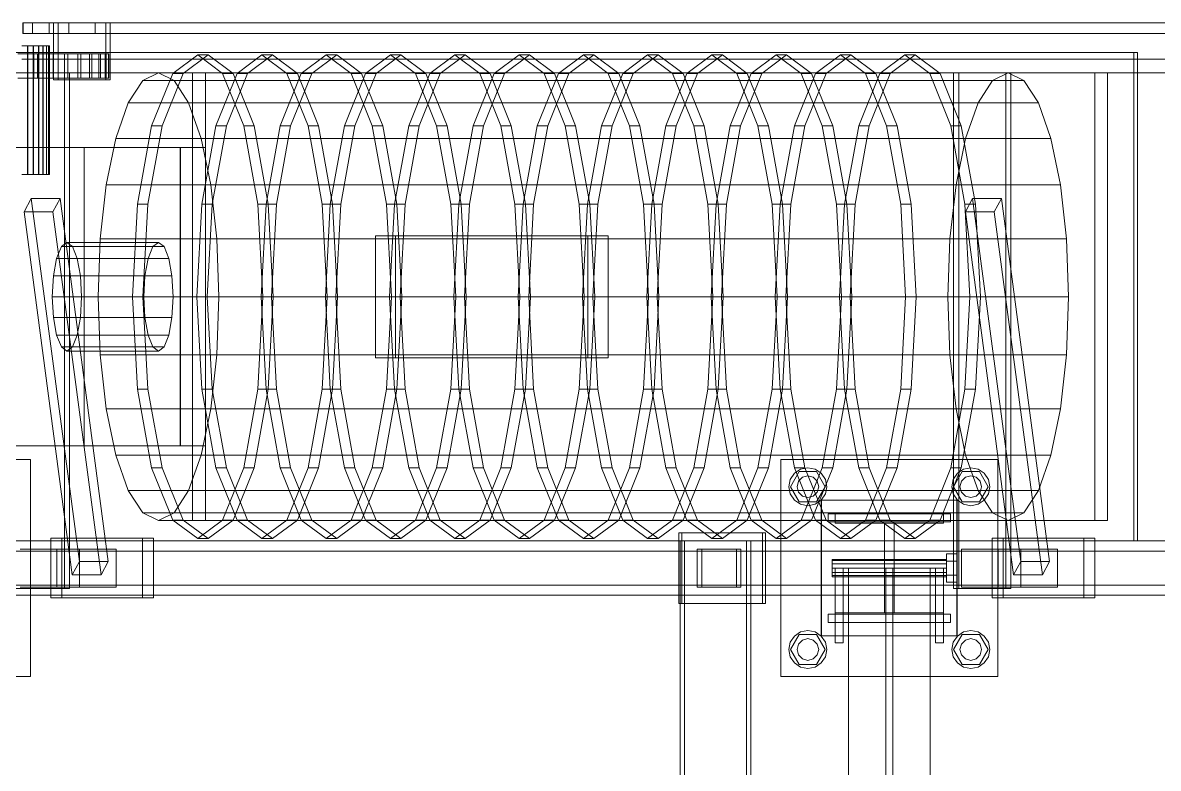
# Model space of a CAD drawing. Header units: millimetres. Extents: x -2500 to 58855, y -53268 to 6837.
# Drawn here: x 35760 to 36597, y -17718 to -17168 of the extents above; entities that cross this region are included whole.
import ezdxf

# ---------------------------------------------------------------- set-up
doc = ezdxf.new("R2010")
doc.units = ezdxf.units.MM
doc.layers.add('superior_C03', color=7, linetype='Continuous', lineweight=0)

msp = doc.modelspace()

# ---------------------------------------------------------------- linework, layer by layer
at = {"layer": 'superior_C03'}
for p, q in [((35767.669, -17168), (35760.675, -17168)), ((35760.675, -17168), (35760.675, -17176)), ((35760.675, -17168), (36913.619, -17168)), ((35780.093, -17168), (35760.832, -17168)), ((35760.832, -17168), (35760.832, -17176)), ((35794.496, -17168), (35760.832, -17168)), ((35767.669, -17176), (35767.669, -17168)), ((36920.613, -17168), (35767.669, -17168)), ((35780.093, -17176), (35780.093, -17168)), ((35780.093, -17168), (35813.757, -17168)), ((35821.772, -17168), (35783.249, -17168)), ((35783.249, -17168), (35783.249, -17210)), ((35786.481, -17168), (35783.249, -17168)), ((35786.481, -17210), (35786.481, -17168)), ((35786.481, -17168), (35825.003, -17168)), ((35794.496, -17176), (35794.496, -17168)), ((35794.496, -17168), (35813.757, -17168)), ((35813.757, -17168), (35813.757, -17176)), ((35821.772, -17210), (35821.772, -17168)), ((35821.772, -17168), (35825.003, -17168)), ((35825.003, -17168), (35825.003, -17210)), ((35760.675, -17176), (35767.669, -17176)), ((35760.675, -17176), (36913.619, -17176)), ((35760.832, -17176), (35780.093, -17176)), ((35760.832, -17176), (35794.496, -17176)), ((35767.669, -17176), (36920.613, -17176)), ((35813.757, -17176), (35780.093, -17176)), ((35813.757, -17176), (35794.496, -17176)), ((35763.998, -17185), (35759.863, -17185)), ((35760.199, -17185), (35764.346, -17185)), ((35768.145, -17185), (35763.998, -17185)), ((35763.998, -17280), (35763.998, -17185)), ((35764.346, -17185), (35768.481, -17185)), ((35764.346, -17280), (35764.346, -17185)), ((35772.021, -17185), (35768.145, -17185)), ((35768.145, -17280), (35768.145, -17185)), ((35768.481, -17185), (35772.322, -17185)), ((35768.481, -17280), (35768.481, -17185)), ((35775.362, -17185), (35772.021, -17185)), ((35772.021, -17280), (35772.021, -17185)), ((35772.322, -17185), (35775.608, -17185)), ((35772.322, -17280), (35772.322, -17185)), ((35777.94, -17185), (35775.362, -17185)), ((35775.362, -17280), (35775.362, -17185)), ((35775.608, -17185), (35778.114, -17185)), ((35775.608, -17280), (35775.608, -17185)), ((35779.581, -17185), (35777.94, -17185)), ((35777.94, -17280), (35777.94, -17185)), ((35778.114, -17185), (35779.671, -17185)), ((35778.114, -17280), (35778.114, -17185)), ((35780.171, -17185), (35779.581, -17185)), ((35779.581, -17185), (35779.581, -17280)), ((35779.671, -17185), (35780.171, -17185)), ((35779.671, -17280), (35779.671, -17185)), ((35780.171, -17280), (35780.171, -17185)), ((36578.846, -17190), (35683.206, -17190)), ((35685.899, -17190), (36581.539, -17190)), ((35756.988, -17191), (35768.747, -17191)), ((35771.356, -17191), (35759.597, -17191)), ((35759.891, -17195), (36910.118, -17195)), ((36910.526, -17195), (35760.299, -17195)), ((36916.975, -17195), (35764.086, -17195)), ((35764.094, -17195), (35764.094, -17205)), ((35764.094, -17195), (36916.983, -17195)), ((35768.747, -17191), (35780.33, -17191)), ((35768.747, -17209), (35768.747, -17191)), ((35782.839, -17191), (35771.356, -17191)), ((35771.356, -17209), (35771.356, -17191)), ((35780.33, -17191), (35791.293, -17191)), ((35780.33, -17209), (35780.33, -17191)), ((35793.605, -17191), (35782.839, -17191)), ((35782.839, -17209), (35782.839, -17191)), ((35791.293, -17191), (35801.213, -17191)), ((35791.293, -17209), (35791.293, -17191)), ((35803.24, -17191), (35793.605, -17191)), ((35793.605, -17209), (35793.605, -17191)), ((35801.213, -17191), (35809.71, -17191)), ((35801.213, -17209), (35801.213, -17191)), ((35811.373, -17191), (35803.24, -17191)), ((35803.24, -17209), (35803.24, -17191)), ((35809.71, -17191), (35816.456, -17191)), ((35809.71, -17209), (35809.71, -17191)), ((35817.692, -17191), (35811.373, -17191)), ((35811.373, -17209), (35811.373, -17191)), ((35816.456, -17191), (35821.194, -17191)), ((35816.456, -17209), (35816.456, -17191)), ((35821.955, -17191), (35817.692, -17191)), ((35817.692, -17209), (35817.692, -17191)), ((35821.194, -17191), (35823.74, -17191)), ((35821.194, -17209), (35821.194, -17191)), ((35823.997, -17191), (35821.955, -17191)), ((35821.955, -17191), (35821.955, -17209)), ((35823.74, -17191), (35823.997, -17191)), ((35823.74, -17209), (35823.74, -17191)), ((35823.997, -17209), (35823.997, -17191)), ((35871.003, -17205.365), (35889.369, -17191.8)), ((35897.073, -17191.8), (35878.708, -17205.365)), ((35889.369, -17191.8), (35907.734, -17205.365)), ((35897.073, -17191.8), (35889.369, -17191.8)), ((35915.439, -17205.365), (35897.073, -17191.8)), ((35918.354, -17205.365), (35936.719, -17191.8)), ((35944.423, -17191.8), (35926.058, -17205.365)), ((35936.719, -17191.8), (35955.084, -17205.365)), ((35944.423, -17191.8), (35936.719, -17191.8)), ((35962.789, -17205.365), (35944.423, -17191.8)), ((35965.704, -17205.365), (35984.069, -17191.8)), ((35991.773, -17191.8), (35973.408, -17205.365)), ((35984.069, -17191.8), (36002.434, -17205.365)), ((35991.773, -17191.8), (35984.069, -17191.8)), ((36010.139, -17205.365), (35991.773, -17191.8)), ((36013.054, -17205.365), (36031.419, -17191.8)), ((36039.124, -17191.8), (36020.758, -17205.365)), ((36031.419, -17191.8), (36049.785, -17205.365)), ((36039.124, -17191.8), (36031.419, -17191.8)), ((36057.489, -17205.365), (36039.124, -17191.8)), ((36060.404, -17205.365), (36078.769, -17191.8)), ((36086.474, -17191.8), (36068.108, -17205.365)), ((36078.769, -17191.8), (36097.135, -17205.365)), ((36086.474, -17191.8), (36078.769, -17191.8)), ((36104.839, -17205.365), (36086.474, -17191.8)), ((36107.754, -17205.365), (36126.12, -17191.8)), ((36133.824, -17191.8), (36115.459, -17205.365)), ((36126.12, -17191.8), (36144.485, -17205.365)), ((36133.824, -17191.8), (36126.12, -17191.8)), ((36152.189, -17205.365), (36133.824, -17191.8)), ((36155.104, -17205.365), (36173.47, -17191.8)), ((36181.174, -17191.8), (36162.809, -17205.365)), ((36173.47, -17191.8), (36191.835, -17205.365)), ((36181.174, -17191.8), (36173.47, -17191.8)), ((36199.539, -17205.365), (36181.174, -17191.8)), ((36202.454, -17205.365), (36220.82, -17191.8)), ((36228.524, -17191.8), (36210.159, -17205.365)), ((36220.82, -17191.8), (36239.185, -17205.365)), ((36228.524, -17191.8), (36220.82, -17191.8)), ((36246.89, -17205.365), (36228.524, -17191.8)), ((36249.805, -17205.365), (36268.17, -17191.8)), ((36275.874, -17191.8), (36257.509, -17205.365)), ((36268.17, -17191.8), (36286.535, -17205.365)), ((36275.874, -17191.8), (36268.17, -17191.8)), ((36294.24, -17205.365), (36275.874, -17191.8)), ((36297.155, -17205.365), (36315.52, -17191.8)), ((36323.225, -17191.8), (36304.859, -17205.365)), ((36315.52, -17191.8), (36333.885, -17205.365)), ((36323.225, -17191.8), (36315.52, -17191.8)), ((36341.59, -17205.365), (36323.225, -17191.8)), ((36344.505, -17205.365), (36362.87, -17191.8)), ((36370.575, -17191.8), (36352.209, -17205.365)), ((36362.87, -17191.8), (36381.236, -17205.365)), ((36370.575, -17191.8), (36362.87, -17191.8)), ((36388.94, -17205.365), (36370.575, -17191.8)), ((36391.855, -17205.365), (36410.22, -17191.8)), ((36417.925, -17191.8), (36399.56, -17205.365)), ((36410.22, -17191.8), (36428.586, -17205.365)), ((36417.925, -17191.8), (36410.22, -17191.8)), ((36436.29, -17205.365), (36417.925, -17191.8)), ((36578.846, -17550), (36578.846, -17190)), ((36578.846, -17190), (36581.539, -17190)), ((36581.539, -17190), (36581.539, -17550)), ((35791.296, -17205), (35752.774, -17205)), ((35756.545, -17205), (35795.067, -17205)), ((35759.891, -17205), (36910.118, -17205)), ((35760.299, -17205), (36910.526, -17205)), ((35764.086, -17205), (36916.975, -17205)), ((35764.094, -17205), (36916.983, -17205)), ((35791.296, -17585), (35791.296, -17205)), ((35791.296, -17205), (35795.067, -17205)), ((35795.067, -17205), (35795.067, -17585)), ((35848.976, -17210.622), (35860.477, -17205)), ((35855.434, -17243.994), (35871.003, -17205.365)), ((35860.477, -17205), (35871.978, -17210.622)), ((36486.462, -17205), (35860.477, -17205)), ((35878.708, -17205.365), (35863.139, -17243.994)), ((35871.003, -17205.365), (35878.708, -17205.365)), ((36550.159, -17205), (35885.652, -17205)), ((35885.652, -17205), (35885.652, -17535)), ((35895.078, -17205), (35885.652, -17205)), ((35895.078, -17535), (35895.078, -17205)), ((35895.078, -17205), (36559.585, -17205)), ((35902.784, -17243.994), (35918.354, -17205.365)), ((35907.734, -17205.365), (35923.303, -17243.994)), ((35907.734, -17205.365), (35915.439, -17205.365)), ((35926.058, -17205.365), (35910.489, -17243.994)), ((35931.008, -17243.994), (35915.439, -17205.365)), ((35918.354, -17205.365), (35926.058, -17205.365)), ((35950.134, -17243.994), (35965.704, -17205.365)), ((35955.084, -17205.365), (35970.654, -17243.994)), ((35955.084, -17205.365), (35962.789, -17205.365)), ((35973.408, -17205.365), (35957.839, -17243.994)), ((35978.358, -17243.994), (35962.789, -17205.365)), ((35965.704, -17205.365), (35973.408, -17205.365)), ((35997.485, -17243.994), (36013.054, -17205.365)), ((36002.434, -17205.365), (36018.004, -17243.994)), ((36002.434, -17205.365), (36010.139, -17205.365)), ((36020.758, -17205.365), (36005.189, -17243.994)), ((36025.708, -17243.994), (36010.139, -17205.365)), ((36013.054, -17205.365), (36020.758, -17205.365)), ((36044.835, -17243.994), (36060.404, -17205.365)), ((36049.785, -17205.365), (36065.354, -17243.994)), ((36049.785, -17205.365), (36057.489, -17205.365)), ((36068.108, -17205.365), (36052.539, -17243.994)), ((36073.058, -17243.994), (36057.489, -17205.365)), ((36060.404, -17205.365), (36068.108, -17205.365)), ((36092.185, -17243.994), (36107.754, -17205.365)), ((36097.135, -17205.365), (36112.704, -17243.994)), ((36097.135, -17205.365), (36104.839, -17205.365)), ((36115.459, -17205.365), (36099.889, -17243.994)), ((36120.408, -17243.994), (36104.839, -17205.365)), ((36107.754, -17205.365), (36115.459, -17205.365)), ((36139.535, -17243.994), (36155.104, -17205.365)), ((36144.485, -17205.365), (36160.054, -17243.994)), ((36144.485, -17205.365), (36152.189, -17205.365)), ((36162.809, -17205.365), (36147.239, -17243.994)), ((36167.759, -17243.994), (36152.189, -17205.365)), ((36155.104, -17205.365), (36162.809, -17205.365)), ((36186.885, -17243.994), (36202.454, -17205.365)), ((36191.835, -17205.365), (36207.404, -17243.994)), ((36191.835, -17205.365), (36199.539, -17205.365)), ((36210.159, -17205.365), (36194.59, -17243.994)), ((36215.109, -17243.994), (36199.539, -17205.365)), ((36202.454, -17205.365), (36210.159, -17205.365)), ((36234.235, -17243.994), (36249.805, -17205.365)), ((36239.185, -17205.365), (36254.754, -17243.994)), ((36239.185, -17205.365), (36246.89, -17205.365)), ((36257.509, -17205.365), (36241.94, -17243.994)), ((36262.459, -17243.994), (36246.89, -17205.365)), ((36249.805, -17205.365), (36257.509, -17205.365)), ((36281.585, -17243.994), (36297.155, -17205.365)), ((36286.535, -17205.365), (36302.105, -17243.994)), ((36286.535, -17205.365), (36294.24, -17205.365)), ((36304.859, -17205.365), (36289.29, -17243.994)), ((36309.809, -17243.994), (36294.24, -17205.365)), ((36297.155, -17205.365), (36304.859, -17205.365)), ((36328.936, -17243.994), (36344.505, -17205.365)), ((36333.885, -17205.365), (36349.455, -17243.994)), ((36333.885, -17205.365), (36341.59, -17205.365)), ((36352.209, -17205.365), (36336.64, -17243.994)), ((36357.159, -17243.994), (36341.59, -17205.365)), ((36344.505, -17205.365), (36352.209, -17205.365)), ((36376.286, -17243.994), (36391.855, -17205.365)), ((36381.236, -17205.365), (36396.805, -17243.994)), ((36381.236, -17205.365), (36388.94, -17205.365)), ((36399.56, -17205.365), (36383.99, -17243.994)), ((36404.509, -17243.994), (36388.94, -17205.365)), ((36391.855, -17205.365), (36399.56, -17205.365)), ((36428.586, -17205.365), (36444.155, -17243.994)), ((36428.586, -17205.365), (36436.29, -17205.365)), ((36451.859, -17243.994), (36436.29, -17205.365)), ((36484.695, -17205), (36446.173, -17205)), ((36446.173, -17205), (36446.173, -17585)), ((36449.943, -17205), (36446.173, -17205)), ((36449.943, -17585), (36449.943, -17205)), ((36449.943, -17205), (36488.466, -17205)), ((36486.462, -17205), (36474.961, -17210.622)), ((36484.695, -17585), (36484.695, -17205)), ((36484.695, -17205), (36488.466, -17205)), ((36497.963, -17210.622), (36486.462, -17205)), ((36488.466, -17205), (36488.466, -17585)), ((36550.159, -17535), (36550.159, -17205)), ((36550.159, -17205), (36559.585, -17205)), ((36559.585, -17205), (36559.585, -17535)), ((35768.747, -17209), (35756.988, -17209)), ((35759.597, -17209), (35771.356, -17209)), ((35780.33, -17209), (35768.747, -17209)), ((35771.356, -17209), (35782.839, -17209)), ((35791.293, -17209), (35780.33, -17209)), ((35782.839, -17209), (35793.605, -17209)), ((35783.249, -17210), (35821.772, -17210)), ((35783.249, -17210), (35786.481, -17210)), ((35825.003, -17210), (35786.481, -17210)), ((35801.213, -17209), (35791.293, -17209)), ((35793.605, -17209), (35803.24, -17209)), ((35809.71, -17209), (35801.213, -17209)), ((35803.24, -17209), (35811.373, -17209)), ((35816.456, -17209), (35809.71, -17209)), ((35811.373, -17209), (35817.692, -17209)), ((35821.194, -17209), (35816.456, -17209)), ((35817.692, -17209), (35821.955, -17209)), ((35823.74, -17209), (35821.194, -17209)), ((35825.003, -17210), (35821.772, -17210)), ((35821.955, -17209), (35823.997, -17209)), ((35823.997, -17209), (35823.74, -17209)), ((35838.259, -17227.106), (35848.976, -17210.622)), ((35848.976, -17210.622), (36474.961, -17210.622)), ((35871.978, -17210.622), (35882.695, -17227.106)), ((35871.978, -17210.622), (36497.963, -17210.622)), ((36474.961, -17210.622), (36464.244, -17227.106)), ((36508.68, -17227.106), (36497.963, -17210.622)), ((35829.056, -17253.327), (35838.259, -17227.106)), ((35838.259, -17227.106), (36464.244, -17227.106)), ((35882.695, -17227.106), (35891.898, -17253.327)), ((35882.695, -17227.106), (36508.68, -17227.106)), ((36464.244, -17227.106), (36455.041, -17253.327)), ((36517.883, -17253.327), (36508.68, -17227.106)), ((35845.031, -17301.806), (35855.434, -17243.994)), ((35863.139, -17243.994), (35852.735, -17301.806)), ((35855.434, -17243.994), (35863.139, -17243.994)), ((35892.381, -17301.806), (35902.784, -17243.994)), ((35910.489, -17243.994), (35900.086, -17301.806)), ((35902.784, -17243.994), (35910.489, -17243.994)), ((35923.303, -17243.994), (35933.707, -17301.806)), ((35923.303, -17243.994), (35931.008, -17243.994)), ((35941.411, -17301.806), (35931.008, -17243.994)), ((35939.731, -17301.806), (35950.134, -17243.994)), ((35957.839, -17243.994), (35947.436, -17301.806)), ((35950.134, -17243.994), (35957.839, -17243.994)), ((35970.654, -17243.994), (35981.057, -17301.806)), ((35970.654, -17243.994), (35978.358, -17243.994)), ((35988.761, -17301.806), (35978.358, -17243.994)), ((35987.081, -17301.806), (35997.485, -17243.994)), ((36005.189, -17243.994), (35994.786, -17301.806)), ((35997.485, -17243.994), (36005.189, -17243.994)), ((36018.004, -17243.994), (36028.407, -17301.806)), ((36018.004, -17243.994), (36025.708, -17243.994)), ((36036.111, -17301.806), (36025.708, -17243.994)), ((36034.432, -17301.806), (36044.835, -17243.994)), ((36052.539, -17243.994), (36042.136, -17301.806)), ((36044.835, -17243.994), (36052.539, -17243.994)), ((36065.354, -17243.994), (36075.757, -17301.806)), ((36065.354, -17243.994), (36073.058, -17243.994)), ((36083.461, -17301.806), (36073.058, -17243.994)), ((36081.782, -17301.806), (36092.185, -17243.994)), ((36099.889, -17243.994), (36089.486, -17301.806)), ((36092.185, -17243.994), (36099.889, -17243.994)), ((36112.704, -17243.994), (36123.107, -17301.806)), ((36112.704, -17243.994), (36120.408, -17243.994)), ((36130.812, -17301.806), (36120.408, -17243.994)), ((36129.132, -17301.806), (36139.535, -17243.994)), ((36147.239, -17243.994), (36136.836, -17301.806)), ((36139.535, -17243.994), (36147.239, -17243.994)), ((36160.054, -17243.994), (36170.457, -17301.806)), ((36160.054, -17243.994), (36167.759, -17243.994)), ((36178.162, -17301.806), (36167.759, -17243.994)), ((36176.482, -17301.806), (36186.885, -17243.994)), ((36194.59, -17243.994), (36184.186, -17301.806)), ((36186.885, -17243.994), (36194.59, -17243.994)), ((36207.404, -17243.994), (36217.807, -17301.806)), ((36207.404, -17243.994), (36215.109, -17243.994)), ((36225.512, -17301.806), (36215.109, -17243.994)), ((36223.832, -17301.806), (36234.235, -17243.994)), ((36241.94, -17243.994), (36231.537, -17301.806)), ((36234.235, -17243.994), (36241.94, -17243.994)), ((36254.754, -17243.994), (36265.158, -17301.806)), ((36254.754, -17243.994), (36262.459, -17243.994)), ((36272.862, -17301.806), (36262.459, -17243.994)), ((36271.182, -17301.806), (36281.585, -17243.994)), ((36289.29, -17243.994), (36278.887, -17301.806)), ((36281.585, -17243.994), (36289.29, -17243.994)), ((36302.105, -17243.994), (36312.508, -17301.806)), ((36302.105, -17243.994), (36309.809, -17243.994)), ((36320.212, -17301.806), (36309.809, -17243.994)), ((36318.532, -17301.806), (36328.936, -17243.994)), ((36336.64, -17243.994), (36326.237, -17301.806)), ((36328.936, -17243.994), (36336.64, -17243.994)), ((36349.455, -17243.994), (36359.858, -17301.806)), ((36349.455, -17243.994), (36357.159, -17243.994)), ((36367.562, -17301.806), (36357.159, -17243.994)), ((36365.883, -17301.806), (36376.286, -17243.994)), ((36383.99, -17243.994), (36373.587, -17301.806)), ((36376.286, -17243.994), (36383.99, -17243.994)), ((36396.805, -17243.994), (36407.208, -17301.806)), ((36396.805, -17243.994), (36404.509, -17243.994)), ((36414.912, -17301.806), (36404.509, -17243.994)), ((36444.155, -17243.994), (36454.558, -17301.806)), ((36444.155, -17243.994), (36451.859, -17243.994)), ((36462.263, -17301.806), (36451.859, -17243.994)), ((35821.994, -17287.5), (35829.056, -17253.327)), ((35829.056, -17253.327), (36455.041, -17253.327)), ((35891.898, -17253.327), (35898.96, -17287.5)), ((35891.898, -17253.327), (36517.883, -17253.327)), ((36455.041, -17253.327), (36447.979, -17287.5)), ((36524.945, -17287.5), (36517.883, -17253.327)), ((35805.667, -17260), (35613.057, -17260)), ((35876.496, -17260), (35683.885, -17260)), ((35684.154, -17260), (35876.765, -17260)), ((35702.467, -17260), (35895.078, -17260)), ((35805.667, -17480), (35805.667, -17260)), ((35805.667, -17260), (35876.765, -17260)), ((35876.496, -17480), (35876.496, -17260)), ((35876.496, -17260), (35895.078, -17260)), ((35876.765, -17260), (35876.765, -17480)), ((35895.078, -17260), (35895.078, -17480)), ((35759.863, -17280), (35763.998, -17280)), ((35764.346, -17280), (35760.199, -17280)), ((35763.998, -17280), (35768.145, -17280)), ((35768.481, -17280), (35764.346, -17280)), ((35768.145, -17280), (35772.021, -17280)), ((35772.322, -17280), (35768.481, -17280)), ((35772.021, -17280), (35775.362, -17280)), ((35775.608, -17280), (35772.322, -17280)), ((35775.362, -17280), (35777.94, -17280)), ((35778.114, -17280), (35775.608, -17280)), ((35777.94, -17280), (35779.581, -17280)), ((35779.671, -17280), (35778.114, -17280)), ((35779.581, -17280), (35780.171, -17280)), ((35780.171, -17280), (35779.671, -17280)), ((35817.555, -17327.295), (35821.994, -17287.5)), ((35821.994, -17287.5), (36447.979, -17287.5)), ((35898.96, -17287.5), (35903.399, -17327.295)), ((35898.96, -17287.5), (36524.945, -17287.5)), ((36447.979, -17287.5), (36443.54, -17327.295)), ((36529.384, -17327.295), (36524.945, -17287.5)), ((35766.791, -17297.632), (35761.478, -17307.368)), ((35787.979, -17297.632), (35766.791, -17297.632)), ((35802.34, -17565.132), (35766.791, -17297.632)), ((35782.665, -17307.368), (35787.979, -17297.632)), ((35823.527, -17565.132), (35787.979, -17297.632)), ((36460.19, -17297.632), (36454.877, -17307.368)), ((36481.377, -17297.632), (36460.19, -17297.632)), ((36495.739, -17565.132), (36460.19, -17297.632)), ((36476.064, -17307.368), (36481.377, -17297.632)), ((36516.926, -17565.132), (36481.377, -17297.632)), ((35841.378, -17370), (35845.031, -17301.806)), ((35845.031, -17301.806), (35852.735, -17301.806)), ((35852.735, -17301.806), (35849.082, -17370)), ((35888.728, -17370), (35892.381, -17301.806)), ((35892.381, -17301.806), (35900.086, -17301.806)), ((35900.086, -17301.806), (35896.432, -17370)), ((35933.707, -17301.806), (35937.36, -17370)), ((35933.707, -17301.806), (35941.411, -17301.806)), ((35936.078, -17370), (35939.731, -17301.806)), ((35939.731, -17301.806), (35947.436, -17301.806)), ((35945.064, -17370), (35941.411, -17301.806)), ((35947.436, -17301.806), (35943.783, -17370)), ((35981.057, -17301.806), (35984.71, -17370)), ((35981.057, -17301.806), (35988.761, -17301.806)), ((35983.428, -17370), (35987.081, -17301.806)), ((35987.081, -17301.806), (35994.786, -17301.806)), ((35992.414, -17370), (35988.761, -17301.806)), ((35994.786, -17301.806), (35991.133, -17370)), ((36028.407, -17301.806), (36032.06, -17370)), ((36028.407, -17301.806), (36036.111, -17301.806)), ((36030.779, -17370), (36034.432, -17301.806)), ((36034.432, -17301.806), (36042.136, -17301.806)), ((36039.764, -17370), (36036.111, -17301.806)), ((36042.136, -17301.806), (36038.483, -17370)), ((36075.757, -17301.806), (36079.41, -17370)), ((36075.757, -17301.806), (36083.461, -17301.806)), ((36078.129, -17370), (36081.782, -17301.806)), ((36081.782, -17301.806), (36089.486, -17301.806)), ((36087.114, -17370), (36083.461, -17301.806)), ((36089.486, -17301.806), (36085.833, -17370)), ((36123.107, -17301.806), (36126.76, -17370)), ((36123.107, -17301.806), (36130.812, -17301.806)), ((36125.479, -17370), (36129.132, -17301.806)), ((36129.132, -17301.806), (36136.836, -17301.806)), ((36134.465, -17370), (36130.812, -17301.806)), ((36136.836, -17301.806), (36133.183, -17370)), ((36170.457, -17301.806), (36174.11, -17370)), ((36170.457, -17301.806), (36178.162, -17301.806)), ((36172.829, -17370), (36176.482, -17301.806)), ((36176.482, -17301.806), (36184.186, -17301.806)), ((36181.815, -17370), (36178.162, -17301.806)), ((36184.186, -17301.806), (36180.533, -17370)), ((36217.807, -17301.806), (36221.461, -17370)), ((36217.807, -17301.806), (36225.512, -17301.806)), ((36220.179, -17370), (36223.832, -17301.806)), ((36223.832, -17301.806), (36231.537, -17301.806)), ((36229.165, -17370), (36225.512, -17301.806)), ((36231.537, -17301.806), (36227.884, -17370)), ((36265.158, -17301.806), (36268.811, -17370)), ((36265.158, -17301.806), (36272.862, -17301.806)), ((36267.529, -17370), (36271.182, -17301.806)), ((36271.182, -17301.806), (36278.887, -17301.806)), ((36276.515, -17370), (36272.862, -17301.806)), ((36278.887, -17301.806), (36275.234, -17370)), ((36312.508, -17301.806), (36316.161, -17370)), ((36312.508, -17301.806), (36320.212, -17301.806)), ((36314.879, -17370), (36318.532, -17301.806)), ((36318.532, -17301.806), (36326.237, -17301.806)), ((36323.865, -17370), (36320.212, -17301.806)), ((36326.237, -17301.806), (36322.584, -17370)), ((36359.858, -17301.806), (36363.511, -17370)), ((36359.858, -17301.806), (36367.562, -17301.806)), ((36362.23, -17370), (36365.883, -17301.806)), ((36365.883, -17301.806), (36373.587, -17301.806)), ((36371.215, -17370), (36367.562, -17301.806)), ((36373.587, -17301.806), (36369.934, -17370)), ((36407.208, -17301.806), (36410.861, -17370)), ((36407.208, -17301.806), (36414.912, -17301.806)), ((36418.566, -17370), (36414.912, -17301.806)), ((36454.558, -17301.806), (36458.211, -17370)), ((36454.558, -17301.806), (36462.263, -17301.806)), ((36465.916, -17370), (36462.263, -17301.806)), ((35761.478, -17307.368), (35782.665, -17307.368)), ((35761.478, -17307.368), (35797.027, -17574.868)), ((35818.214, -17574.868), (35782.665, -17307.368)), ((36454.877, -17307.368), (36476.064, -17307.368)), ((36454.877, -17307.368), (36490.426, -17574.868)), ((36511.613, -17574.868), (36476.064, -17307.368)), ((35788.941, -17333.045), (35793.063, -17330)), ((35793.063, -17330), (35797.186, -17333.045)), ((35860.477, -17330), (35793.063, -17330)), ((35816.041, -17370), (35817.555, -17327.295)), ((35817.555, -17327.295), (36443.54, -17327.295)), ((35860.477, -17330), (35856.355, -17333.045)), ((35864.6, -17333.045), (35860.477, -17330)), ((35903.399, -17327.295), (35904.913, -17370)), ((35903.399, -17327.295), (36529.384, -17327.295)), ((36176.82, -17325), (36020.324, -17325)), ((36020.324, -17325), (36020.324, -17415)), ((36035.136, -17325), (36020.324, -17325)), ((36035.136, -17415), (36035.136, -17325)), ((36035.136, -17325), (36191.632, -17325)), ((36176.82, -17415), (36176.82, -17325)), ((36176.82, -17325), (36191.632, -17325)), ((36191.632, -17325), (36191.632, -17415)), ((36443.54, -17327.295), (36442.026, -17370)), ((36530.898, -17370), (36529.384, -17327.295)), ((35785.446, -17341.716), (35788.941, -17333.045)), ((35788.941, -17333.045), (35856.355, -17333.045)), ((35797.186, -17333.045), (35800.681, -17341.716)), ((35797.186, -17333.045), (35864.6, -17333.045)), ((35856.355, -17333.045), (35852.86, -17341.716)), ((35868.094, -17341.716), (35864.6, -17333.045)), ((35783.111, -17354.693), (35785.446, -17341.716)), ((35785.446, -17341.716), (35852.86, -17341.716)), ((35800.681, -17341.716), (35803.016, -17354.693)), ((35800.681, -17341.716), (35868.094, -17341.716)), ((35852.86, -17341.716), (35850.525, -17354.693)), ((35870.43, -17354.693), (35868.094, -17341.716)), ((35782.291, -17370), (35783.111, -17354.693)), ((35783.111, -17354.693), (35850.525, -17354.693)), ((35803.016, -17354.693), (35803.836, -17370)), ((35803.016, -17354.693), (35870.43, -17354.693)), ((35850.525, -17354.693), (35849.705, -17370)), ((35871.25, -17370), (35870.43, -17354.693)), ((35783.111, -17385.307), (35782.291, -17370)), ((35782.291, -17370), (35849.705, -17370)), ((35803.836, -17370), (35803.016, -17385.307)), ((35803.836, -17370), (35871.25, -17370)), ((35817.555, -17412.705), (35816.041, -17370)), ((35816.041, -17370), (36442.026, -17370)), ((35845.031, -17438.194), (35841.378, -17370)), ((35841.378, -17370), (35849.082, -17370)), ((35849.082, -17370), (35852.735, -17438.194)), ((35849.705, -17370), (35850.525, -17385.307)), ((35870.43, -17385.307), (35871.25, -17370)), ((35892.381, -17438.194), (35888.728, -17370)), ((35888.728, -17370), (35896.432, -17370)), ((35896.432, -17370), (35900.086, -17438.194)), ((35904.913, -17370), (35903.399, -17412.705)), ((35904.913, -17370), (36530.898, -17370)), ((35937.36, -17370), (35933.707, -17438.194)), ((35939.731, -17438.194), (35936.078, -17370)), ((35936.078, -17370), (35943.783, -17370)), ((35937.36, -17370), (35945.064, -17370)), ((35941.411, -17438.194), (35945.064, -17370)), ((35943.783, -17370), (35947.436, -17438.194)), ((35984.71, -17370), (35981.057, -17438.194)), ((35987.081, -17438.194), (35983.428, -17370)), ((35983.428, -17370), (35991.133, -17370)), ((35984.71, -17370), (35992.414, -17370)), ((35988.761, -17438.194), (35992.414, -17370)), ((35991.133, -17370), (35994.786, -17438.194)), ((36032.06, -17370), (36028.407, -17438.194)), ((36034.432, -17438.194), (36030.779, -17370)), ((36030.779, -17370), (36038.483, -17370)), ((36032.06, -17370), (36039.764, -17370)), ((36036.111, -17438.194), (36039.764, -17370)), ((36038.483, -17370), (36042.136, -17438.194)), ((36079.41, -17370), (36075.757, -17438.194)), ((36081.782, -17438.194), (36078.129, -17370)), ((36078.129, -17370), (36085.833, -17370)), ((36079.41, -17370), (36087.114, -17370)), ((36083.461, -17438.194), (36087.114, -17370)), ((36085.833, -17370), (36089.486, -17438.194)), ((36126.76, -17370), (36123.107, -17438.194)), ((36129.132, -17438.194), (36125.479, -17370)), ((36125.479, -17370), (36133.183, -17370)), ((36126.76, -17370), (36134.465, -17370)), ((36130.812, -17438.194), (36134.465, -17370)), ((36133.183, -17370), (36136.836, -17438.194)), ((36174.11, -17370), (36170.457, -17438.194)), ((36176.482, -17438.194), (36172.829, -17370)), ((36172.829, -17370), (36180.533, -17370)), ((36174.11, -17370), (36181.815, -17370)), ((36178.162, -17438.194), (36181.815, -17370)), ((36180.533, -17370), (36184.186, -17438.194)), ((36221.461, -17370), (36217.807, -17438.194)), ((36223.832, -17438.194), (36220.179, -17370)), ((36220.179, -17370), (36227.884, -17370)), ((36221.461, -17370), (36229.165, -17370)), ((36225.512, -17438.194), (36229.165, -17370)), ((36227.884, -17370), (36231.537, -17438.194)), ((36268.811, -17370), (36265.158, -17438.194)), ((36271.182, -17438.194), (36267.529, -17370)), ((36267.529, -17370), (36275.234, -17370)), ((36268.811, -17370), (36276.515, -17370)), ((36272.862, -17438.194), (36276.515, -17370)), ((36275.234, -17370), (36278.887, -17438.194)), ((36316.161, -17370), (36312.508, -17438.194)), ((36318.532, -17438.194), (36314.879, -17370)), ((36314.879, -17370), (36322.584, -17370)), ((36316.161, -17370), (36323.865, -17370)), ((36320.212, -17438.194), (36323.865, -17370)), ((36322.584, -17370), (36326.237, -17438.194)), ((36363.511, -17370), (36359.858, -17438.194)), ((36365.883, -17438.194), (36362.23, -17370)), ((36362.23, -17370), (36369.934, -17370)), ((36363.511, -17370), (36371.215, -17370)), ((36367.562, -17438.194), (36371.215, -17370)), ((36369.934, -17370), (36373.587, -17438.194)), ((36410.861, -17370), (36407.208, -17438.194)), ((36410.861, -17370), (36418.566, -17370)), ((36414.912, -17438.194), (36418.566, -17370)), ((36442.026, -17370), (36443.54, -17412.705)), ((36458.211, -17370), (36454.558, -17438.194)), ((36458.211, -17370), (36465.916, -17370)), ((36462.263, -17438.194), (36465.916, -17370)), ((36529.384, -17412.705), (36530.898, -17370)), ((35785.446, -17398.284), (35783.111, -17385.307)), ((35783.111, -17385.307), (35850.525, -17385.307)), ((35803.016, -17385.307), (35800.681, -17398.284)), ((35803.016, -17385.307), (35870.43, -17385.307)), ((35850.525, -17385.307), (35852.86, -17398.284)), ((35868.094, -17398.284), (35870.43, -17385.307)), ((35788.941, -17406.955), (35785.446, -17398.284)), ((35785.446, -17398.284), (35852.86, -17398.284)), ((35800.681, -17398.284), (35797.186, -17406.955)), ((35800.681, -17398.284), (35868.094, -17398.284)), ((35852.86, -17398.284), (35856.355, -17406.955)), ((35864.6, -17406.955), (35868.094, -17398.284)), ((35793.063, -17410), (35788.941, -17406.955)), ((35788.941, -17406.955), (35856.355, -17406.955)), ((35797.186, -17406.955), (35793.063, -17410)), ((35797.186, -17406.955), (35864.6, -17406.955)), ((35856.355, -17406.955), (35860.477, -17410)), ((35860.477, -17410), (35864.6, -17406.955)), ((35793.063, -17410), (35860.477, -17410)), ((35821.994, -17452.5), (35817.555, -17412.705)), ((35817.555, -17412.705), (36443.54, -17412.705)), ((35903.399, -17412.705), (35898.96, -17452.5)), ((35903.399, -17412.705), (36529.384, -17412.705)), ((36020.324, -17415), (36176.82, -17415)), ((36020.324, -17415), (36035.136, -17415)), ((36191.632, -17415), (36035.136, -17415)), ((36191.632, -17415), (36176.82, -17415)), ((36443.54, -17412.705), (36447.979, -17452.5)), ((36524.945, -17452.5), (36529.384, -17412.705)), ((35855.434, -17496.006), (35845.031, -17438.194)), ((35845.031, -17438.194), (35852.735, -17438.194)), ((35852.735, -17438.194), (35863.139, -17496.006)), ((35902.784, -17496.006), (35892.381, -17438.194)), ((35892.381, -17438.194), (35900.086, -17438.194)), ((35900.086, -17438.194), (35910.489, -17496.006)), ((35933.707, -17438.194), (35923.303, -17496.006)), ((35931.008, -17496.006), (35941.411, -17438.194)), ((35933.707, -17438.194), (35941.411, -17438.194)), ((35950.134, -17496.006), (35939.731, -17438.194)), ((35939.731, -17438.194), (35947.436, -17438.194)), ((35947.436, -17438.194), (35957.839, -17496.006)), ((35981.057, -17438.194), (35970.654, -17496.006)), ((35978.358, -17496.006), (35988.761, -17438.194)), ((35981.057, -17438.194), (35988.761, -17438.194)), ((35997.485, -17496.006), (35987.081, -17438.194)), ((35987.081, -17438.194), (35994.786, -17438.194)), ((35994.786, -17438.194), (36005.189, -17496.006)), ((36028.407, -17438.194), (36018.004, -17496.006)), ((36025.708, -17496.006), (36036.111, -17438.194)), ((36028.407, -17438.194), (36036.111, -17438.194)), ((36044.835, -17496.006), (36034.432, -17438.194)), ((36034.432, -17438.194), (36042.136, -17438.194)), ((36042.136, -17438.194), (36052.539, -17496.006)), ((36075.757, -17438.194), (36065.354, -17496.006)), ((36073.058, -17496.006), (36083.461, -17438.194)), ((36075.757, -17438.194), (36083.461, -17438.194)), ((36092.185, -17496.006), (36081.782, -17438.194)), ((36081.782, -17438.194), (36089.486, -17438.194)), ((36089.486, -17438.194), (36099.889, -17496.006)), ((36123.107, -17438.194), (36112.704, -17496.006)), ((36120.408, -17496.006), (36130.812, -17438.194)), ((36123.107, -17438.194), (36130.812, -17438.194)), ((36139.535, -17496.006), (36129.132, -17438.194)), ((36129.132, -17438.194), (36136.836, -17438.194)), ((36136.836, -17438.194), (36147.239, -17496.006)), ((36170.457, -17438.194), (36160.054, -17496.006)), ((36167.759, -17496.006), (36178.162, -17438.194)), ((36170.457, -17438.194), (36178.162, -17438.194)), ((36186.885, -17496.006), (36176.482, -17438.194)), ((36176.482, -17438.194), (36184.186, -17438.194)), ((36184.186, -17438.194), (36194.59, -17496.006)), ((36217.807, -17438.194), (36207.404, -17496.006)), ((36215.109, -17496.006), (36225.512, -17438.194)), ((36217.807, -17438.194), (36225.512, -17438.194)), ((36234.235, -17496.006), (36223.832, -17438.194)), ((36223.832, -17438.194), (36231.537, -17438.194)), ((36231.537, -17438.194), (36241.94, -17496.006)), ((36265.158, -17438.194), (36254.754, -17496.006)), ((36262.459, -17496.006), (36272.862, -17438.194)), ((36265.158, -17438.194), (36272.862, -17438.194)), ((36281.585, -17496.006), (36271.182, -17438.194)), ((36271.182, -17438.194), (36278.887, -17438.194)), ((36278.887, -17438.194), (36289.29, -17496.006)), ((36312.508, -17438.194), (36302.105, -17496.006)), ((36309.809, -17496.006), (36320.212, -17438.194)), ((36312.508, -17438.194), (36320.212, -17438.194)), ((36328.936, -17496.006), (36318.532, -17438.194)), ((36318.532, -17438.194), (36326.237, -17438.194)), ((36326.237, -17438.194), (36336.64, -17496.006)), ((36359.858, -17438.194), (36349.455, -17496.006)), ((36357.159, -17496.006), (36367.562, -17438.194)), ((36359.858, -17438.194), (36367.562, -17438.194)), ((36376.286, -17496.006), (36365.883, -17438.194)), ((36365.883, -17438.194), (36373.587, -17438.194)), ((36373.587, -17438.194), (36383.99, -17496.006)), ((36407.208, -17438.194), (36396.805, -17496.006)), ((36404.509, -17496.006), (36414.912, -17438.194)), ((36407.208, -17438.194), (36414.912, -17438.194)), ((36454.558, -17438.194), (36444.155, -17496.006)), ((36451.859, -17496.006), (36462.263, -17438.194)), ((36454.558, -17438.194), (36462.263, -17438.194)), ((35829.056, -17486.673), (35821.994, -17452.5)), ((35821.994, -17452.5), (36447.979, -17452.5)), ((35898.96, -17452.5), (35891.898, -17486.673)), ((35898.96, -17452.5), (36524.945, -17452.5)), ((36447.979, -17452.5), (36455.041, -17486.673)), ((36517.883, -17486.673), (36524.945, -17452.5)), ((35613.057, -17480), (35805.667, -17480)), ((35683.885, -17480), (35876.496, -17480)), ((35876.765, -17480), (35684.154, -17480)), ((35895.078, -17480), (35702.467, -17480)), ((35876.765, -17480), (35805.667, -17480)), ((35895.078, -17480), (35876.496, -17480)), ((35606.195, -17490), (35766.195, -17490)), ((35766.195, -17490), (35766.195, -17650)), ((35838.259, -17512.894), (35829.056, -17486.673)), ((35829.056, -17486.673), (36455.041, -17486.673)), ((35891.898, -17486.673), (35882.695, -17512.894)), ((35891.898, -17486.673), (36517.883, -17486.673)), ((36318.854, -17650), (36318.854, -17490)), ((36318.854, -17490), (36478.854, -17490)), ((36455.041, -17486.673), (36464.244, -17512.894)), ((36478.854, -17490), (36478.854, -17650)), ((36508.68, -17512.894), (36517.883, -17486.673)), ((35871.003, -17534.635), (35855.434, -17496.006)), ((35855.434, -17496.006), (35863.139, -17496.006)), ((35863.139, -17496.006), (35878.708, -17534.635)), ((35918.354, -17534.635), (35902.784, -17496.006)), ((35902.784, -17496.006), (35910.489, -17496.006)), ((35923.303, -17496.006), (35907.734, -17534.635)), ((35910.489, -17496.006), (35926.058, -17534.635)), ((35915.439, -17534.635), (35931.008, -17496.006)), ((35923.303, -17496.006), (35931.008, -17496.006)), ((35965.704, -17534.635), (35950.134, -17496.006)), ((35950.134, -17496.006), (35957.839, -17496.006)), ((35970.654, -17496.006), (35955.084, -17534.635)), ((35957.839, -17496.006), (35973.408, -17534.635)), ((35962.789, -17534.635), (35978.358, -17496.006)), ((35970.654, -17496.006), (35978.358, -17496.006)), ((36013.054, -17534.635), (35997.485, -17496.006)), ((35997.485, -17496.006), (36005.189, -17496.006)), ((36018.004, -17496.006), (36002.434, -17534.635)), ((36005.189, -17496.006), (36020.758, -17534.635)), ((36010.139, -17534.635), (36025.708, -17496.006)), ((36018.004, -17496.006), (36025.708, -17496.006)), ((36060.404, -17534.635), (36044.835, -17496.006)), ((36044.835, -17496.006), (36052.539, -17496.006)), ((36065.354, -17496.006), (36049.785, -17534.635)), ((36052.539, -17496.006), (36068.108, -17534.635)), ((36057.489, -17534.635), (36073.058, -17496.006)), ((36065.354, -17496.006), (36073.058, -17496.006)), ((36107.754, -17534.635), (36092.185, -17496.006)), ((36092.185, -17496.006), (36099.889, -17496.006)), ((36112.704, -17496.006), (36097.135, -17534.635)), ((36099.889, -17496.006), (36115.459, -17534.635)), ((36104.839, -17534.635), (36120.408, -17496.006)), ((36112.704, -17496.006), (36120.408, -17496.006)), ((36155.104, -17534.635), (36139.535, -17496.006)), ((36139.535, -17496.006), (36147.239, -17496.006)), ((36160.054, -17496.006), (36144.485, -17534.635)), ((36147.239, -17496.006), (36162.809, -17534.635)), ((36152.189, -17534.635), (36167.759, -17496.006)), ((36160.054, -17496.006), (36167.759, -17496.006)), ((36202.454, -17534.635), (36186.885, -17496.006)), ((36186.885, -17496.006), (36194.59, -17496.006)), ((36207.404, -17496.006), (36191.835, -17534.635)), ((36194.59, -17496.006), (36210.159, -17534.635)), ((36199.539, -17534.635), (36215.109, -17496.006)), ((36207.404, -17496.006), (36215.109, -17496.006)), ((36249.805, -17534.635), (36234.235, -17496.006)), ((36234.235, -17496.006), (36241.94, -17496.006)), ((36254.754, -17496.006), (36239.185, -17534.635)), ((36241.94, -17496.006), (36257.509, -17534.635)), ((36246.89, -17534.635), (36262.459, -17496.006)), ((36254.754, -17496.006), (36262.459, -17496.006)), ((36297.155, -17534.635), (36281.585, -17496.006)), ((36281.585, -17496.006), (36289.29, -17496.006)), ((36302.105, -17496.006), (36286.535, -17534.635)), ((36289.29, -17496.006), (36304.859, -17534.635)), ((36294.24, -17534.635), (36309.809, -17496.006)), ((36302.105, -17496.006), (36309.809, -17496.006)), ((36326.054, -17510), (36332.454, -17498.915)), ((36344.505, -17534.635), (36328.936, -17496.006)), ((36328.936, -17496.006), (36336.64, -17496.006)), ((36328.955, -17500.101), (36333.497, -17497.066)), ((36332.454, -17498.915), (36345.254, -17498.915)), ((36333.497, -17497.066), (36338.854, -17496)), ((36349.455, -17496.006), (36333.885, -17534.635)), ((36336.64, -17496.006), (36352.209, -17534.635)), ((36338.854, -17496), (36344.212, -17497.066)), ((36341.59, -17534.635), (36357.159, -17496.006)), ((36344.212, -17497.066), (36348.754, -17500.101)), ((36345.254, -17498.915), (36351.654, -17510)), ((36349.455, -17496.006), (36357.159, -17496.006)), ((36391.855, -17534.635), (36376.286, -17496.006)), ((36376.286, -17496.006), (36383.99, -17496.006)), ((36396.805, -17496.006), (36381.236, -17534.635)), ((36383.99, -17496.006), (36399.56, -17534.635)), ((36388.94, -17534.635), (36404.509, -17496.006)), ((36396.805, -17496.006), (36404.509, -17496.006)), ((36444.155, -17496.006), (36428.586, -17534.635)), ((36436.29, -17534.635), (36451.859, -17496.006)), ((36444.155, -17496.006), (36451.859, -17496.006)), ((36446.054, -17510), (36452.454, -17498.915)), ((36448.955, -17500.101), (36453.497, -17497.066)), ((36452.454, -17498.915), (36465.254, -17498.915)), ((36453.497, -17497.066), (36458.854, -17496)), ((36458.854, -17496), (36464.212, -17497.066)), ((36464.212, -17497.066), (36468.754, -17500.101)), ((36465.254, -17498.915), (36471.654, -17510)), ((36324.854, -17510), (36325.92, -17504.642)), ((36325.92, -17504.642), (36328.955, -17500.101)), ((36330.854, -17510), (36331.926, -17506)), ((36331.926, -17506), (36334.854, -17503.072)), ((36334.854, -17503.072), (36338.854, -17502)), ((36338.854, -17502), (36342.854, -17503.072)), ((36342.854, -17503.072), (36345.783, -17506)), ((36345.783, -17506), (36346.854, -17510)), ((36348.754, -17500.101), (36351.789, -17504.642)), ((36351.789, -17504.642), (36352.854, -17510)), ((36444.854, -17510), (36445.92, -17504.642)), ((36445.92, -17504.642), (36448.955, -17500.101)), ((36450.854, -17510), (36451.926, -17506)), ((36451.926, -17506), (36454.854, -17503.072)), ((36454.854, -17503.072), (36458.854, -17502)), ((36458.854, -17502), (36462.854, -17503.072)), ((36462.854, -17503.072), (36465.783, -17506)), ((36465.783, -17506), (36466.854, -17510)), ((36468.754, -17500.101), (36471.789, -17504.642)), ((36471.789, -17504.642), (36472.854, -17510)), ((35848.976, -17529.378), (35838.259, -17512.894)), ((35838.259, -17512.894), (36464.244, -17512.894)), ((35882.695, -17512.894), (35871.978, -17529.378)), ((35882.695, -17512.894), (36508.68, -17512.894)), ((36325.92, -17515.358), (36324.854, -17510)), ((36328.955, -17519.899), (36325.92, -17515.358)), ((36332.454, -17521.085), (36326.054, -17510)), ((36331.926, -17514), (36330.854, -17510)), ((36334.854, -17516.928), (36331.926, -17514)), ((36345.783, -17514), (36342.854, -17516.928)), ((36351.654, -17510), (36345.254, -17521.085)), ((36346.854, -17510), (36345.783, -17514)), ((36351.789, -17515.358), (36348.754, -17519.899)), ((36352.854, -17510), (36351.789, -17515.358)), ((36445.92, -17515.358), (36444.854, -17510)), ((36448.955, -17519.899), (36445.92, -17515.358)), ((36452.454, -17521.085), (36446.054, -17510)), ((36451.926, -17514), (36450.854, -17510)), ((36454.854, -17516.928), (36451.926, -17514)), ((36465.783, -17514), (36462.854, -17516.928)), ((36464.244, -17512.894), (36474.961, -17529.378)), ((36471.654, -17510), (36465.254, -17521.085)), ((36466.854, -17510), (36465.783, -17514)), ((36471.789, -17515.358), (36468.754, -17519.899)), ((36472.854, -17510), (36471.789, -17515.358)), ((36497.963, -17529.378), (36508.68, -17512.894)), ((36333.497, -17522.934), (36328.955, -17519.899)), ((36345.254, -17521.085), (36332.454, -17521.085)), ((36338.854, -17524), (36333.497, -17522.934)), ((36338.854, -17518), (36334.854, -17516.928)), ((36342.854, -17516.928), (36338.854, -17518)), ((36344.212, -17522.934), (36338.854, -17524)), ((36348.754, -17519.899), (36344.212, -17522.934)), ((36348.585, -17620), (36348.585, -17520)), ((36348.585, -17520), (36448.585, -17520)), ((36348.854, -17620), (36348.854, -17520)), ((36348.854, -17520), (36448.854, -17520)), ((36448.585, -17520), (36448.585, -17620)), ((36448.854, -17520), (36448.854, -17620)), ((36453.497, -17522.934), (36448.955, -17519.899)), ((36465.254, -17521.085), (36452.454, -17521.085)), ((36458.854, -17524), (36453.497, -17522.934)), ((36458.854, -17518), (36454.854, -17516.928)), ((36462.854, -17516.928), (36458.854, -17518)), ((36464.212, -17522.934), (36458.854, -17524)), ((36468.754, -17519.899), (36464.212, -17522.934)), ((35860.477, -17535), (35848.976, -17529.378)), ((35848.976, -17529.378), (36474.961, -17529.378)), ((35871.978, -17529.378), (35860.477, -17535)), ((35871.978, -17529.378), (36497.963, -17529.378)), ((36353.854, -17530), (36443.854, -17530)), ((36353.854, -17536), (36353.854, -17530)), ((36358.854, -17537), (36358.854, -17530)), ((36358.854, -17530), (36438.854, -17530)), ((36438.854, -17530), (36438.854, -17537)), ((36443.854, -17536), (36443.854, -17530)), ((36474.961, -17529.378), (36486.462, -17535)), ((36486.462, -17535), (36497.963, -17529.378)), ((35860.477, -17535), (36486.462, -17535)), ((35889.369, -17548.2), (35871.003, -17534.635)), ((35871.003, -17534.635), (35878.708, -17534.635)), ((35878.708, -17534.635), (35897.073, -17548.2)), ((35885.652, -17535), (36550.159, -17535)), ((35885.652, -17535), (35895.078, -17535)), ((35907.734, -17534.635), (35889.369, -17548.2)), ((36559.585, -17535), (35895.078, -17535)), ((35897.073, -17548.2), (35915.439, -17534.635)), ((35907.734, -17534.635), (35915.439, -17534.635)), ((35936.719, -17548.2), (35918.354, -17534.635)), ((35918.354, -17534.635), (35926.058, -17534.635)), ((35926.058, -17534.635), (35944.423, -17548.2)), ((35955.084, -17534.635), (35936.719, -17548.2)), ((35944.423, -17548.2), (35962.789, -17534.635)), ((35955.084, -17534.635), (35962.789, -17534.635)), ((35984.069, -17548.2), (35965.704, -17534.635)), ((35965.704, -17534.635), (35973.408, -17534.635)), ((35973.408, -17534.635), (35991.773, -17548.2)), ((36002.434, -17534.635), (35984.069, -17548.2)), ((35991.773, -17548.2), (36010.139, -17534.635)), ((36002.434, -17534.635), (36010.139, -17534.635)), ((36031.419, -17548.2), (36013.054, -17534.635)), ((36013.054, -17534.635), (36020.758, -17534.635)), ((36020.758, -17534.635), (36039.124, -17548.2)), ((36049.785, -17534.635), (36031.419, -17548.2)), ((36039.124, -17548.2), (36057.489, -17534.635)), ((36049.785, -17534.635), (36057.489, -17534.635)), ((36078.769, -17548.2), (36060.404, -17534.635)), ((36060.404, -17534.635), (36068.108, -17534.635)), ((36068.108, -17534.635), (36086.474, -17548.2)), ((36097.135, -17534.635), (36078.769, -17548.2)), ((36086.474, -17548.2), (36104.839, -17534.635)), ((36097.135, -17534.635), (36104.839, -17534.635)), ((36126.12, -17548.2), (36107.754, -17534.635)), ((36107.754, -17534.635), (36115.459, -17534.635)), ((36115.459, -17534.635), (36133.824, -17548.2)), ((36144.485, -17534.635), (36126.12, -17548.2)), ((36133.824, -17548.2), (36152.189, -17534.635)), ((36144.485, -17534.635), (36152.189, -17534.635)), ((36173.47, -17548.2), (36155.104, -17534.635)), ((36155.104, -17534.635), (36162.809, -17534.635)), ((36162.809, -17534.635), (36181.174, -17548.2)), ((36191.835, -17534.635), (36173.47, -17548.2)), ((36181.174, -17548.2), (36199.539, -17534.635)), ((36191.835, -17534.635), (36199.539, -17534.635)), ((36220.82, -17548.2), (36202.454, -17534.635)), ((36202.454, -17534.635), (36210.159, -17534.635)), ((36210.159, -17534.635), (36228.524, -17548.2)), ((36239.185, -17534.635), (36220.82, -17548.2)), ((36228.524, -17548.2), (36246.89, -17534.635)), ((36239.185, -17534.635), (36246.89, -17534.635)), ((36268.17, -17548.2), (36249.805, -17534.635)), ((36249.805, -17534.635), (36257.509, -17534.635)), ((36257.509, -17534.635), (36275.874, -17548.2)), ((36286.535, -17534.635), (36268.17, -17548.2)), ((36275.874, -17548.2), (36294.24, -17534.635)), ((36286.535, -17534.635), (36294.24, -17534.635)), ((36315.52, -17548.2), (36297.155, -17534.635)), ((36297.155, -17534.635), (36304.859, -17534.635)), ((36304.859, -17534.635), (36323.225, -17548.2)), ((36333.885, -17534.635), (36315.52, -17548.2)), ((36323.225, -17548.2), (36341.59, -17534.635)), ((36333.885, -17534.635), (36341.59, -17534.635)), ((36362.87, -17548.2), (36344.505, -17534.635)), ((36344.505, -17534.635), (36352.209, -17534.635)), ((36352.209, -17534.635), (36370.575, -17548.2)), ((36353.854, -17536), (36443.854, -17536)), ((36438.854, -17537), (36358.854, -17537)), ((36381.236, -17534.635), (36362.87, -17548.2)), ((36370.575, -17548.2), (36388.94, -17534.635)), ((36381.236, -17534.635), (36388.94, -17534.635)), ((36410.22, -17548.2), (36391.855, -17534.635)), ((36391.855, -17534.635), (36399.56, -17534.635)), ((36395.354, -17603), (36395.354, -17537)), ((36395.354, -17537), (36402.354, -17537)), ((36399.56, -17534.635), (36417.925, -17548.2)), ((36402.354, -17537), (36402.354, -17603)), ((36428.586, -17534.635), (36410.22, -17548.2)), ((36417.925, -17548.2), (36436.29, -17534.635)), ((36428.586, -17534.635), (36436.29, -17534.635)), ((36559.585, -17535), (36550.159, -17535)), ((35848.697, -17548), (35781.283, -17548)), ((35781.283, -17548), (35781.283, -17592)), ((35789.362, -17548), (35781.283, -17548)), ((35789.362, -17592), (35789.362, -17548)), ((35789.362, -17548), (35856.776, -17548)), ((35848.697, -17592), (35848.697, -17548)), ((35848.697, -17548), (35856.776, -17548)), ((35856.776, -17548), (35856.776, -17592)), ((35889.369, -17548.2), (35897.073, -17548.2)), ((35936.719, -17548.2), (35944.423, -17548.2)), ((35984.069, -17548.2), (35991.773, -17548.2)), ((36031.419, -17548.2), (36039.124, -17548.2)), ((36078.769, -17548.2), (36086.474, -17548.2)), ((36126.12, -17548.2), (36133.824, -17548.2)), ((36173.47, -17548.2), (36181.174, -17548.2)), ((36220.82, -17548.2), (36228.524, -17548.2)), ((36305.381, -17544), (36243.745, -17544)), ((36243.745, -17544), (36243.745, -17596)), ((36245.9, -17544), (36243.745, -17544)), ((36245.9, -17596), (36245.9, -17544)), ((36245.9, -17544), (36307.535, -17544)), ((36268.17, -17548.2), (36275.874, -17548.2)), ((36305.381, -17596), (36305.381, -17544)), ((36305.381, -17544), (36307.535, -17544)), ((36307.535, -17544), (36307.535, -17596)), ((36315.52, -17548.2), (36323.225, -17548.2)), ((36362.87, -17548.2), (36370.575, -17548.2)), ((36410.22, -17548.2), (36417.925, -17548.2)), ((36542.096, -17548), (36474.682, -17548)), ((36474.682, -17548), (36474.682, -17592)), ((36482.761, -17548), (36474.682, -17548)), ((36482.761, -17592), (36482.761, -17548)), ((36482.761, -17548), (36550.175, -17548)), ((36542.096, -17592), (36542.096, -17548)), ((36542.096, -17548), (36550.175, -17548)), ((36550.175, -17548), (36550.175, -17592)), ((36690.023, -17550), (35534.358, -17550)), ((35539.693, -17557.5), (36786.922, -17557.5)), ((36787.025, -17557.5), (35539.795, -17557.5)), ((35545.13, -17550), (36700.795, -17550)), ((36780.241, -17550), (35624.576, -17550)), ((35638.042, -17550), (36793.707, -17550)), ((35683.206, -17550), (36578.846, -17550)), ((36581.539, -17550), (35685.899, -17550)), ((35785.518, -17556), (35758.553, -17556)), ((35802.315, -17556), (35758.553, -17556)), ((35785.518, -17584), (35785.518, -17556)), ((35785.518, -17556), (35829.281, -17556)), ((35802.315, -17584), (35802.315, -17556)), ((35802.315, -17556), (35829.281, -17556)), ((35829.281, -17556), (35829.281, -17584)), ((36293.638, -17550), (36244.715, -17550)), ((36244.715, -17550), (36244.715, -18450)), ((36247.947, -17550), (36244.715, -17550)), ((36247.947, -18450), (36247.947, -17550)), ((36247.947, -17550), (36296.87, -17550)), ((36286.316, -17556), (36257.424, -17556)), ((36257.424, -17556), (36257.424, -17584)), ((36260.656, -17556), (36257.424, -17556)), ((36260.656, -17584), (36260.656, -17556)), ((36260.656, -17556), (36289.547, -17556)), ((36286.316, -17584), (36286.316, -17556)), ((36286.316, -17556), (36289.547, -17556)), ((36289.547, -17556), (36289.547, -17584)), ((36293.638, -18450), (36293.638, -17550)), ((36293.638, -17550), (36296.87, -17550)), ((36296.87, -17550), (36296.87, -18450)), ((36478.917, -17556), (36451.951, -17556)), ((36451.951, -17556), (36451.951, -17584)), ((36495.714, -17556), (36451.951, -17556)), ((36478.917, -17584), (36478.917, -17556)), ((36478.917, -17556), (36522.68, -17556)), ((36495.714, -17584), (36495.714, -17556)), ((36495.714, -17556), (36522.68, -17556)), ((36522.68, -17556), (36522.68, -17584)), ((36581.539, -17550), (36578.846, -17550)), ((35797.027, -17574.868), (35802.34, -17565.132)), ((35802.34, -17565.132), (35823.527, -17565.132)), ((35823.527, -17565.132), (35818.214, -17574.868)), ((36356.854, -17564.457), (36356.854, -17563.6)), ((36440.854, -17563.6), (36356.854, -17563.6)), ((36356.854, -17564.457), (36356.854, -17566.8)), ((36356.854, -17564.457), (36440.854, -17564.457)), ((36440.854, -17564.8), (36440.854, -17559.6)), ((36448.854, -17559.6), (36440.854, -17559.6)), ((36440.854, -17563.6), (36440.854, -17564.457)), ((36440.854, -17564.457), (36440.854, -17566.8)), ((36440.854, -17564.8), (36440.854, -17575.2)), ((36440.854, -17564.8), (36448.854, -17564.8)), ((36448.854, -17559.6), (36448.854, -17564.8)), ((36448.854, -17564.8), (36448.854, -17575.2)), ((36490.426, -17574.868), (36495.739, -17565.132)), ((36495.739, -17565.132), (36516.926, -17565.132)), ((36516.926, -17565.132), (36511.613, -17574.868)), ((36356.854, -17566.8), (36356.854, -17570)), ((36356.854, -17566.8), (36440.854, -17566.8)), ((36356.854, -17570), (36356.854, -17573.2)), ((36356.854, -17570), (36440.854, -17570)), ((36356.854, -17573.2), (36356.854, -17575.543)), ((36356.854, -17573.2), (36440.854, -17573.2)), ((36358.854, -17570), (36358.854, -17625)), ((36358.854, -17570), (36364.854, -17570)), ((36364.854, -17570), (36364.854, -17625)), ((36428.854, -17570), (36368.854, -17570)), ((36368.854, -17570), (36368.854, -18430)), ((36401.354, -17570), (36396.354, -17570)), ((36396.354, -17570), (36396.354, -18430)), ((36401.354, -18430), (36401.354, -17570)), ((36428.854, -18430), (36428.854, -17570)), ((36432.854, -17570), (36432.854, -17625)), ((36432.854, -17570), (36438.854, -17570)), ((36438.854, -17570), (36438.854, -17625)), ((36440.854, -17566.8), (36440.854, -17570)), ((36440.854, -17570), (36440.854, -17573.2)), ((36440.854, -17573.2), (36440.854, -17575.543)), ((35539.693, -17582.5), (36786.922, -17582.5)), ((35539.795, -17582.5), (36787.025, -17582.5)), ((35818.214, -17574.868), (35797.027, -17574.868)), ((36356.854, -17575.543), (36356.854, -17576.4)), ((36356.854, -17575.543), (36440.854, -17575.543)), ((36356.854, -17576.4), (36440.854, -17576.4)), ((36440.854, -17575.2), (36440.854, -17580.4)), ((36440.854, -17575.2), (36448.854, -17575.2)), ((36440.854, -17575.543), (36440.854, -17576.4)), ((36440.854, -17580.4), (36448.854, -17580.4)), ((36448.854, -17575.2), (36448.854, -17580.4)), ((36511.613, -17574.868), (36490.426, -17574.868)), ((35534.358, -17590), (36690.023, -17590)), ((35545.13, -17590), (36700.795, -17590)), ((35624.576, -17590), (36780.241, -17590)), ((35638.042, -17590), (36793.707, -17590)), ((35752.774, -17585), (35791.296, -17585)), ((35795.067, -17585), (35756.545, -17585)), ((35758.553, -17584), (35785.518, -17584)), ((35758.553, -17584), (35802.315, -17584)), ((35829.281, -17584), (35785.518, -17584)), ((35795.067, -17585), (35791.296, -17585)), ((35829.281, -17584), (35802.315, -17584)), ((36257.424, -17584), (36286.316, -17584)), ((36257.424, -17584), (36260.656, -17584)), ((36289.547, -17584), (36260.656, -17584)), ((36289.547, -17584), (36286.316, -17584)), ((36446.173, -17585), (36484.695, -17585)), ((36446.173, -17585), (36449.943, -17585)), ((36488.466, -17585), (36449.943, -17585)), ((36451.951, -17584), (36478.917, -17584)), ((36451.951, -17584), (36495.714, -17584)), ((36522.68, -17584), (36478.917, -17584)), ((36488.466, -17585), (36484.695, -17585)), ((36522.68, -17584), (36495.714, -17584)), ((35781.283, -17592), (35848.697, -17592)), ((35781.283, -17592), (35789.362, -17592)), ((35856.776, -17592), (35789.362, -17592)), ((35856.776, -17592), (35848.697, -17592)), ((36243.745, -17596), (36305.381, -17596)), ((36243.745, -17596), (36245.9, -17596)), ((36307.535, -17596), (36245.9, -17596)), ((36307.535, -17596), (36305.381, -17596)), ((36474.682, -17592), (36542.096, -17592)), ((36474.682, -17592), (36482.761, -17592)), ((36550.175, -17592), (36482.761, -17592)), ((36550.175, -17592), (36542.096, -17592)), ((36353.854, -17604), (36443.854, -17604)), ((36353.854, -17610), (36353.854, -17604)), ((36358.854, -17610), (36358.854, -17603)), ((36358.854, -17603), (36438.854, -17603)), ((36402.354, -17603), (36395.354, -17603)), ((36438.854, -17603), (36438.854, -17610)), ((36443.854, -17610), (36443.854, -17604)), ((36333.497, -17617.066), (36338.854, -17616)), ((36338.854, -17616), (36344.212, -17617.066)), ((36353.854, -17610), (36443.854, -17610)), ((36438.854, -17610), (36358.854, -17610)), ((36453.497, -17617.066), (36458.854, -17616)), ((36458.854, -17616), (36464.212, -17617.066)), ((36324.854, -17630), (36325.92, -17624.642)), ((36325.92, -17624.642), (36328.955, -17620.101)), ((36326.054, -17630), (36332.454, -17618.915)), ((36328.955, -17620.101), (36333.497, -17617.066)), ((36331.926, -17626), (36334.854, -17623.072)), ((36332.454, -17618.915), (36345.254, -17618.915)), ((36334.854, -17623.072), (36338.854, -17622)), ((36338.854, -17622), (36342.854, -17623.072)), ((36342.854, -17623.072), (36345.783, -17626)), ((36344.212, -17617.066), (36348.754, -17620.101)), ((36345.254, -17618.915), (36351.654, -17630)), ((36448.585, -17620), (36348.585, -17620)), ((36348.754, -17620.101), (36351.789, -17624.642)), ((36448.854, -17620), (36348.854, -17620)), ((36351.789, -17624.642), (36352.854, -17630)), ((36444.854, -17630), (36445.92, -17624.642)), ((36445.92, -17624.642), (36448.955, -17620.101)), ((36446.054, -17630), (36452.454, -17618.915)), ((36448.955, -17620.101), (36453.497, -17617.066)), ((36451.926, -17626), (36454.854, -17623.072)), ((36452.454, -17618.915), (36465.254, -17618.915)), ((36454.854, -17623.072), (36458.854, -17622)), ((36458.854, -17622), (36462.854, -17623.072)), ((36462.854, -17623.072), (36465.783, -17626)), ((36464.212, -17617.066), (36468.754, -17620.101)), ((36465.254, -17618.915), (36471.654, -17630)), ((36468.754, -17620.101), (36471.789, -17624.642)), ((36471.789, -17624.642), (36472.854, -17630)), ((36325.92, -17635.358), (36324.854, -17630)), ((36332.454, -17641.085), (36326.054, -17630)), ((36330.854, -17630), (36331.926, -17626)), ((36331.926, -17634), (36330.854, -17630)), ((36351.654, -17630), (36345.254, -17641.085)), ((36345.783, -17626), (36346.854, -17630)), ((36346.854, -17630), (36345.783, -17634)), ((36352.854, -17630), (36351.789, -17635.358)), ((36358.854, -17625), (36364.854, -17625)), ((36432.854, -17625), (36438.854, -17625)), ((36445.92, -17635.358), (36444.854, -17630)), ((36452.454, -17641.085), (36446.054, -17630)), ((36450.854, -17630), (36451.926, -17626)), ((36451.926, -17634), (36450.854, -17630)), ((36471.654, -17630), (36465.254, -17641.085)), ((36465.783, -17626), (36466.854, -17630)), ((36466.854, -17630), (36465.783, -17634)), ((36472.854, -17630), (36471.789, -17635.358)), ((36328.955, -17639.899), (36325.92, -17635.358)), ((36333.497, -17642.934), (36328.955, -17639.899)), ((36334.854, -17636.928), (36331.926, -17634)), ((36345.254, -17641.085), (36332.454, -17641.085)), ((36338.854, -17638), (36334.854, -17636.928)), ((36342.854, -17636.928), (36338.854, -17638)), ((36345.783, -17634), (36342.854, -17636.928)), ((36348.754, -17639.899), (36344.212, -17642.934)), ((36351.789, -17635.358), (36348.754, -17639.899)), ((36448.955, -17639.899), (36445.92, -17635.358)), ((36453.497, -17642.934), (36448.955, -17639.899)), ((36454.854, -17636.928), (36451.926, -17634)), ((36465.254, -17641.085), (36452.454, -17641.085)), ((36458.854, -17638), (36454.854, -17636.928)), ((36462.854, -17636.928), (36458.854, -17638)), ((36465.783, -17634), (36462.854, -17636.928)), ((36468.754, -17639.899), (36464.212, -17642.934)), ((36471.789, -17635.358), (36468.754, -17639.899)), ((36338.854, -17644), (36333.497, -17642.934)), ((36344.212, -17642.934), (36338.854, -17644)), ((36458.854, -17644), (36453.497, -17642.934)), ((36464.212, -17642.934), (36458.854, -17644)), ((35766.195, -17650), (35606.195, -17650)), ((36478.854, -17650), (36318.854, -17650))]:
    msp.add_line(p, q, dxfattribs=at)

doc.saveas('drawing.dxf')
